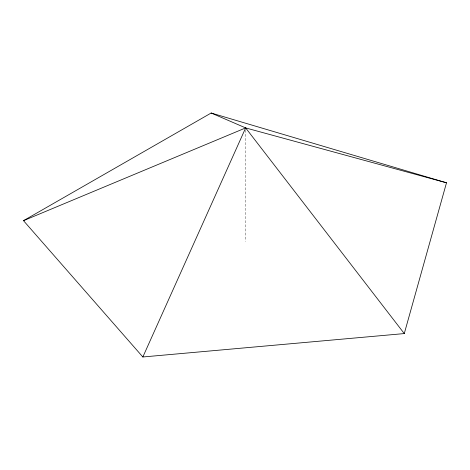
<?xml version="1.0" encoding="UTF-8"?>
<svg xmlns="http://www.w3.org/2000/svg" width="470" height="470" viewBox="0 0 470 470"><rect width="100%" height="100%" fill="white"/><g stroke="black" fill="none" stroke-linecap="round" stroke-linejoin="round"><path stroke-width="0.35" stroke-dasharray="2.35 1.76" d="M245.657 130.114L245.657 241.41"/><path stroke-width="0.7" d="M404.276 333.577L446.5 182.795L211.165 113.017L23.5 220.671L142.851 356.983L404.276 333.577L245.657 127.916L211.165 113.017M142.851 356.983L245.657 127.916L446.5 182.795M23.5 220.671L245.657 127.916"/></g></svg>
